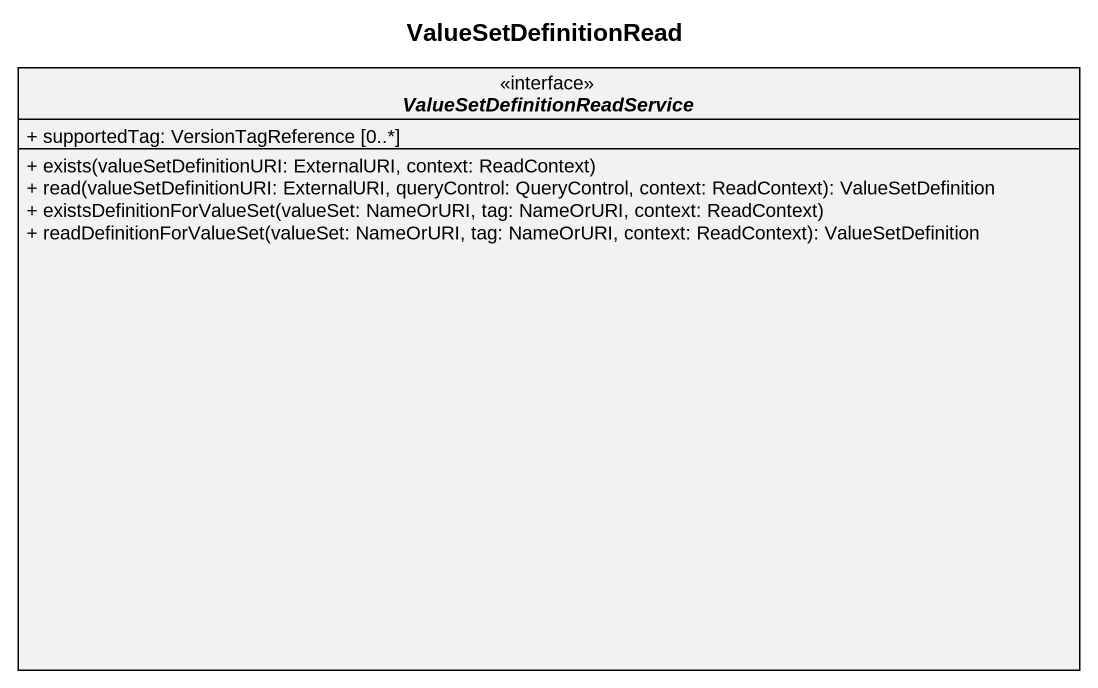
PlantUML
@startuml
title ValueSetDefinitionRead
hide circle
hide empty members
skinparam classAttributeIconSize 0
interface "ValueSetDefinitionReadService" as ValueSetDefinitionReadServic <<interface>> {
  + supportedTag: VersionTagReference [0..*]
  + exists(valueSetDefinitionURI: ExternalURI, context: ReadContext)
  + read(valueSetDefinitionURI: ExternalURI, queryControl: QueryControl, context: ReadContext): ValueSetDefinition
  + existsDefinitionForValueSet(valueSet: NameOrURI, tag: NameOrURI, context: ReadContext)
  + readDefinitionForValueSet(valueSet: NameOrURI, tag: NameOrURI, context: ReadContext): ValueSetDefinition
}
@enduml
